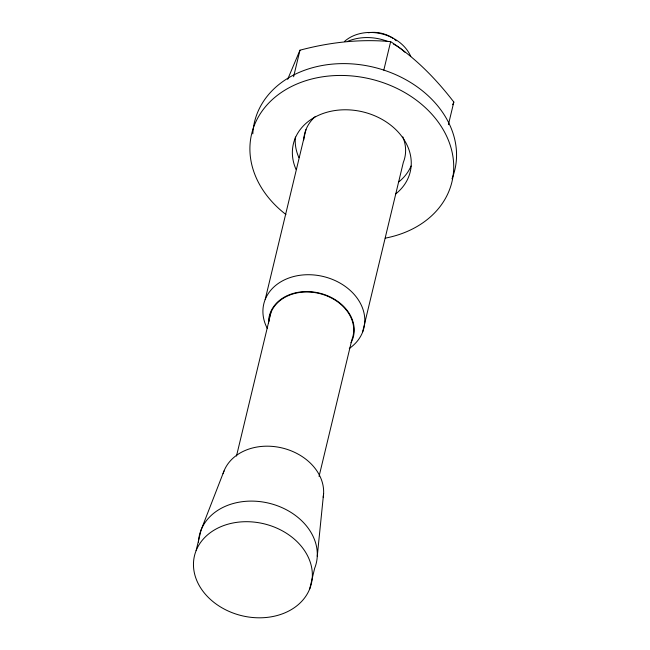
<?xml version="1.0" encoding="UTF-8"?>
<svg xmlns="http://www.w3.org/2000/svg" width="650" height="650" viewBox="0 0 650 650"><rect width="100%" height="100%" fill="white"/><g stroke="black" fill="none" stroke-linecap="round" stroke-linejoin="round"><path stroke-width="0.97" d="M317.265 556.229L323.611 493.431M293.597 76.741L299.967 50.196C329.477 42.331 360.165 38.773 390.65 41.641C415.261 57.688 435.979 78.845 453.83 102.05L448.402 124.662M196.129 550.615L201.077 530.018L224.023 470.966M265.184 299.504L305.979 129.594M236.486 456.048L270.928 312.577M383.801 70.151L390.65 41.641M319.053 476.434L351.845 339.844A42.794 33.678 13.5 0 0 318.524 293.288A42.794 33.678 13.5 0 0 269.067 321.165M362.537 332.312L403.325 162.403A51.488 40.519 13.5 0 0 402.821 136.882M309.709 588.892A60.076 47.271 13.5 0 0 239.744 522.007A60.076 47.271 13.5 0 0 209.3 598.366A60.076 47.271 13.5 0 0 309.709 588.892L314.649 568.295A60.076 47.271 13.5 0 0 267.873 502.954A60.076 47.271 13.5 0 0 198.461 542.084M287.649 79.373L299.967 50.196M452.668 104.715L453.83 102.05M223.072 473.696A51.488 40.519 13.5 0 1 281.881 447.907A51.488 40.519 13.5 0 1 323.196 497.274M347.303 41.511A45.443 35.758 13.5 0 1 388.026 41.576M393.388 44.029A45.443 35.758 13.5 0 1 395.094 44.964M395.923 45.443A45.443 35.758 13.5 0 1 404.95 52.268M368.363 32.752A28.129 22.141 13.5 0 1 393.079 38.326M394.713 39.52A28.129 22.141 13.5 0 1 396.24 40.796M344.419 41.527A38.951 30.656 13.5 0 1 380.924 33.654A38.951 30.656 13.5 0 1 410.776 56.501M296.059 169.496A60.076 47.271 13.5 0 1 322.684 113.62A60.076 47.271 13.5 0 1 398.418 132.299A60.076 47.271 13.5 0 1 395.566 194.033M411.076 166.01A60.076 47.271 13.5 0 1 398.409 182.195M298.902 157.649A60.076 47.271 13.5 0 1 295.392 137.028M285.927 214.5A102.984 81.039 13.5 0 1 286.951 88.944A102.984 81.039 13.5 0 1 440.651 125.556A102.984 81.039 13.5 0 1 385.223 238.152M252.818 133.868A102.984 81.039 13.5 0 1 371.824 66.788A102.984 81.039 13.5 0 1 452.002 178.799M268.564 323.099A43.282 34.06 13.5 0 1 319.215 293.061A43.282 34.06 13.5 0 1 351.041 342.704M303.737 139.929A51.488 40.519 13.5 0 1 315.445 116.383M267.337 328.502A51.488 40.519 13.5 0 1 287.828 278.411A51.488 40.519 13.5 0 1 354.348 294.621A51.488 40.519 13.5 0 1 349.277 348.473"/></g></svg>
